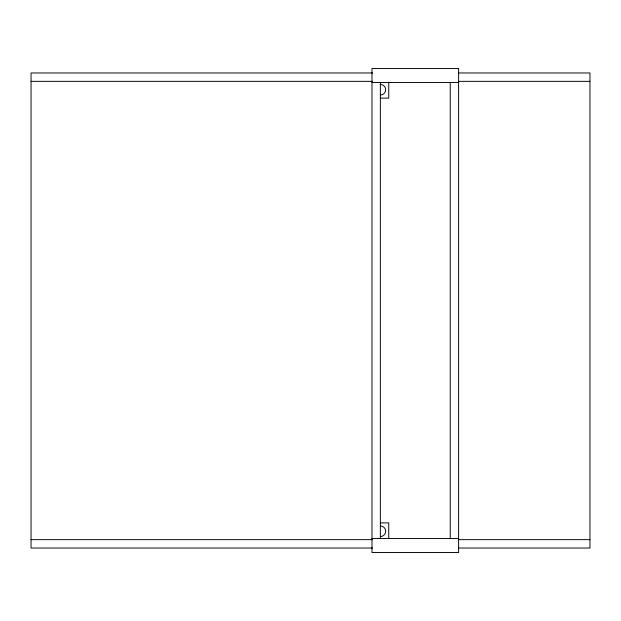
<?xml version="1.0" encoding="UTF-8"?>
<svg xmlns="http://www.w3.org/2000/svg" width="621" height="621" viewBox="0 0 621 621"><rect width="100%" height="100%" fill="white"/><g stroke="black" fill="none" stroke-linecap="round" stroke-linejoin="round"><path stroke-width="0.93" d="M372.6 72.968L31.05 72.968L31.05 548.033L372.6 548.033M458.958 72.968L589.95 72.968L589.95 548.033L458.74 548.033M31.05 81.351L372.6 81.351M458.74 81.351L589.95 81.351M371.979 82.469L458.608 82.469M380.363 98.118L388.746 98.118L388.746 82.282M380.363 522.882L388.746 522.882L388.746 538.717M371.979 538.531L458.608 538.531M31.05 539.649L372.6 539.649M458.74 539.649L589.95 539.649M450.225 82.469L450.225 538.531M380.363 82.469L380.363 538.531M380.363 525.956A5.31 5.31 0 0 1 385.672 531.265A5.31 5.31 0 0 1 380.363 536.575M380.363 84.425A5.31 5.31 0 0 1 385.672 89.734A5.31 5.31 0 0 1 380.363 95.044M458.608 68.496L371.979 68.496L371.979 552.504L458.608 552.504L458.608 68.496"/></g></svg>
